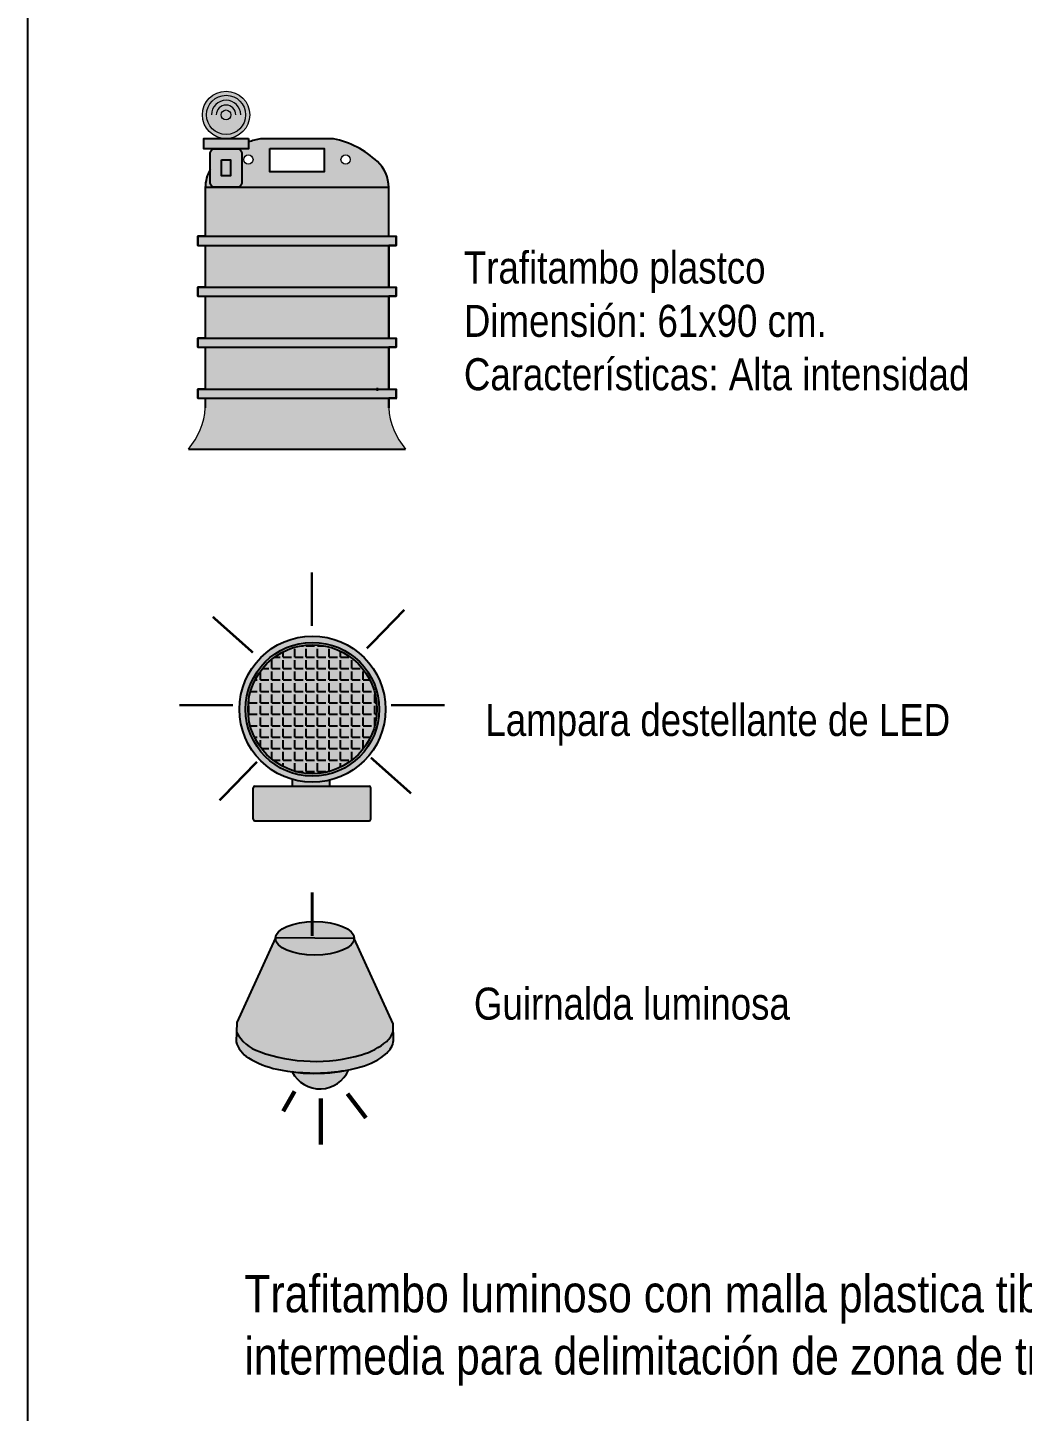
# Model space of a CAD drawing. Header units: metres. Extents: x 668617 to 675126, y 2286318 to 2293677.
# Drawn here: x 671852 to 671945.2, y 2288035.1 to 2288164.8 of the extents above; entities that cross this region are included whole.
import ezdxf

# ---------------------------------------------------------------- set-up
doc = ezdxf.new("R2010")
doc.units = ezdxf.units.M
doc.header["$MEASUREMENT"] = 0
for name, color, linetype in [('0_GUIA', 6, 'Continuous'), ('ETAPA 01', 7, 'Continuous'), ('GUIRNALDAS', 7, 'Continuous'), ('LAMAPARA LED', 7, 'Continuous'), ('TEXTO ESPEC', 7, 'Continuous'), ('TRAFITAMBO PLASTICO', 7, 'Continuous')]:
    doc.layers.add(name, color=color, linetype=linetype)
doc.layers.add('dp_Fondo del tablero', color=7, linetype='Continuous', lineweight=0, true_color=0xf05123)
doc.layers.add('dp_Pictograma y filete', color=7, linetype='Continuous', lineweight=0, true_color=0x000000)
doc.styles.add('Arial Narrow', font='ARIALN.TTF', dxfattribs={"height": 2.5})

# ---------------------------------------------------------------- blocks, each defined once
blk = doc.blocks.new('LAMLED')
at = {"layer": 'ETAPA 01', "true_color": 0xffffff}
h = blk.add_hatch(color=7, dxfattribs=at)
h.dxf.hatch_style = 1
edge = h.paths.add_edge_path()
edge.add_arc((0.004081667400896549, 0.9445468932390213), 0.6175915065933024, 0, 360)
at = {"layer": 'LAMAPARA LED', "true_color": 0xf26722}
h = blk.add_hatch(color=30, dxfattribs=at)
h.dxf.hatch_style = 1
h.paths.add_polyline_path([(-0.6135098391924059, 0.9445468932390213, 1), (0.621673173994199, 0.9445468932390213, 1)])
h.paths.add_polyline_path([(0.569414598356672, 0.9445468932390213, -1), (-0.5612512635548788, 0.9445468932390213, -1)], flags=16)
h.paths.add_polyline_path([(0.5491477159410766, 0.9445468932390213, -1), (-0.5409843811392836, 0.9445468932390213, -1)], flags=0)
at = {"layer": 'LAMAPARA LED'}
h = blk.add_hatch(color=256, dxfattribs=at)
h.dxf.hatch_style = 1
h.paths.add_polyline_path([(-0.5612512635548788, 0.9445468932390213, 1), (0.5694145983566721, 0.9445468932390213, 1)])
h.paths.add_polyline_path([(0.5491477159410766, 0.9445468932390213, 1), (-0.5409843811392836, 0.9445468932390213, 1)], flags=16)
at = {"layer": 'LAMAPARA LED', "true_color": 0xf26722}
h = blk.add_hatch(dxfattribs=at)
h.set_pattern_fill('ANGLE', color=30, scale=0.3515625000000001, angle=91.39088598597831, style=0)
h.set_pattern_definition([(359.9999999999963, (648.938103131135, -694.8854185678065), (6.251509726551419e-15, 0.09667968750000003), [0.07031250000000003, -0.02636718750000001]), (90, (648.938103131135, -694.8854185678065), (-0.09667968750000003, 6.25736441828284e-15), [0.07031250000000003, -0.02636718750000001])])
edge = h.paths.add_edge_path()
edge.add_arc((0.004081667400896549, 0.9445468932390213), 0.54506604854018, 0, 360)
at = {"layer": 'LAMAPARA LED'}
blk.add_hatch(color=40, dxfattribs=at).paths.add_polyline_path([(-0.4822090236702934, 0.2941040368750691, 0.4142135623734519), (-0.4962715236470103, 0.2800415372475982), (-0.4962715236470103, 0.01406250009313226, 0.4142135623727456), (-0.4822090236702934, 0), (0.4822090236702934, 0, 0.4142135623709386), (0.4962715236470103, 0.01406250009313226), (0.4962715236470103, 0.2800415372475982, 0.4142135623717724), (0.4822090236702934, 0.2941040368750691)])
h = blk.add_hatch(color=256, dxfattribs=at)
h.dxf.hatch_style = 1
h.paths.add_polyline_path([(0.1520225529093295, 0.2941040368750691), (0.1520225529093295, 0.3449363834224641, -0.1308119691719491), (-0.1656412885058671, 0.3507343074306846), (-0.1656412885058671, 0.2941040368750691)])
for p, q in [((-0.4962715236470103, 0.01406250009313226), (-0.4962715236470103, 0.2800415372475982)), ((-0.4822090236702934, 0.2941040368750691), (0.4822090236702934, 0.2941040368750691)), ((-0.1656412885058671, 0.2941040368750691), (-0.1656412885058671, 0.3507343074306846)), ((0.1520225529093295, 0.2941040368750691), (0.1520225529093295, 0.3449363834224641)), ((0.4962715236470103, 0.01406250009313226), (0.4962715236470103, 0.2800415372475982)), ((-0.4822090236702934, 0), (0.4822090236702934, 0))]:
    blk.add_line(p, q, dxfattribs=at)
at = {"layer": 'LAMAPARA LED', "color": 30, "true_color": 0xf8991e, "const_width": 0.02}
for points in [[(-0.0004946677945554256, 1.647255796939135), (-0.0004946677945554256, 2.101484570652246)], [(0.4646459183422849, 1.458785519003868), (0.7808325900696218, 1.784898638725281)], [(-0.838679950335063, 1.725582432001829), (-0.4994840344879776, 1.42347333021462)], [(-1.122937052627094, 0.9790421854704618), (-0.6687082792632282, 0.9790421854704618)], [(0.6677189436741173, 0.9790421854704618), (1.121947717154399, 0.9790421854704618)], [(-0.7818219256587327, 0.1731857322156429), (-0.4656352539313957, 0.4992988524027169)], [(0.4984946988988668, 0.534611040726304), (0.8376906148623675, 0.2325019389390945)]]:
    blk.add_lwpolyline(points, dxfattribs=at)
at = {"layer": 'LAMAPARA LED'}
for radius in [0.6175915065933024, 0.5653329309557754, 0.54506604854018]:
    blk.add_circle((0.004081667400896549, 0.9445468932390213), radius, dxfattribs=at)
for centre, start, end in [((-0.4822090236702934, 0.2800415372475982), 90, 180), ((0.4822090236702934, 0.2800415372475982), 0, 90), ((-0.4822090236702934, 0.01406250009313226), 180, 270), ((0.4822090236702934, 0.01406250009313226), 270, 0)]:
    blk.add_arc(centre, 0.0140625, start, end, dxfattribs=at)
blk = doc.blocks.new('GUIRNALDA')
h = blk.add_hatch(color=40)
h.dxf.hatch_style = 1
edge = h.paths.add_edge_path()
edge.add_arc((0.3634021644707601, -7.75252397305485), 1.457675340460842, 207.2072860417358, 336.5860823980694)
edge.add_arc((0.1118013822276411, -0.154845517184091), 8.329925999566237, 262.79460451372796, 280.99876392607734, ccw=False)
at = {"layer": 'ETAPA 01', "true_color": 0xf26722}
h = blk.add_hatch(color=30, dxfattribs=at)
h.dxf.hatch_style = 1
edge = h.paths.add_edge_path()
edge.add_ellipse((0.1181872071465477, -2.156424159451547), major_axis=(-1.846160223323303, 2.997570503288919e-10), ratio=0.4282274694951107, start_angle=0, end_angle=360)
h = blk.add_hatch(color=30, dxfattribs=at)
h.dxf.hatch_style = 1
edge = h.paths.add_edge_path()
edge.add_line((-1.72754809842445, -2.139463165111067), (-3.53266484499909, -6.102350857841941))
edge.add_line((-3.53266484499909, -6.102350857841941), (-3.549295494798571, -6.555490772740143))
edge.add_line((-3.549295494798571, -6.555490772740143), (-3.565926144598052, -7.008630687638345))
edge.add_arc((-2.344160037526332, -6.658231308833577), 1.271020119847028, 196.0027552903852, 239.4367122786475)
edge.add_arc((-0.7878233725502288, -4.202754997168672), 4.177736269186621, 238.181358810346, 258.0792782235966)
edge.add_arc((0.1041974546349617, -0.4778612798668469), 8.00722165666076, 257.3395423106127, 285.7828798671488)
edge.add_arc((1.461641572328687, -5.17964526920314), 3.113603963337205, 285.2783613820527, 310.6066574916327)
edge.add_arc((2.677957503929253, -6.683242956936157), 1.181715312896798, 313.2846710611624, 329.8614077410834)
edge.add_arc((3.028713037190722, -6.887416118893083), 0.7758633665496505, 329.8953532479701, 356.2191048620647)
edge.add_line((3.80288774594711, -6.938577470279848), (3.785866792313755, -6.156292050878676))
edge.add_line((3.785866792313755, -6.156292050878676), (1.964343100553378, -2.158136497984799))
edge.add_line((1.964343100553378, -2.158136497984799), (-1.72754809842445, -2.139463165111067))
at = {"const_width": 0.15}
blk.add_lwpolyline([(0, -2.054308451048257), (0, 0)], dxfattribs=at)
blk.add_lwpolyline([(-3.549295494798571, -6.555490772740143, 0.1938336161438821), (-2.476583125327616, -7.463550912583793, 0.1588353272635478), (2.313034843470631, -7.610130203629271, 0.1088580684196379), (3.489847594203764, -6.983155201978418, 0.1457137110880619), (3.793165139052017, -6.49172508886747)], format="xyb")
blk.add_lwpolyline([(-0.9329934094298845, -8.418989211577049, 0.6332662235525209), (1.701049788947959, -8.331761602114064, 0.6332662235525209), (1.701049788947959, -8.331761602114064, -0.07959810105463393)], format="xyb", close=True)
at = {"color": 40, "const_width": 0.2}
for points in [[(-0.8253552700735654, -9.324413659439095), (-1.360492084298542, -10.26048192017979)], [(0.4009998926845029, -9.658723760080058), (0.4009998926845029, -11.82059565299096)], [(1.649652459209442, -9.435850377197745), (2.519249745817525, -10.57250465621503)]]:
    blk.add_lwpolyline(points, dxfattribs=at)
at = {"layer": 'GUIRNALDAS', "color": 7}
blk.add_lwpolyline([(-1.72754809842445, -2.139463165111067), (-3.53266484499909, -6.102350857841941), (-3.549295494798571, -6.555490772740143), (-3.565926144598052, -7.008630687638345, 0.1918183860333733), (-2.990460792267053, -7.752666085089123, 0.08703986110885219), (-1.650768482444346, -8.290395645780922, 0.1247486183507731), (2.282103465230402, -8.183205144218999, 0.1109676833050939), (3.48816943424948, -7.543479964220515, 0.07245605587135592), (3.699920771966029, -7.276574364766864, 0.1153668103544159), (3.80288774594711, -6.938577470279848), (3.785866792313755, -6.156292050878676), (1.964343100553378, -2.158136497984799), (-1.72754809842445, -2.139463165111067)], format="xyb", dxfattribs=at)
blk.add_ellipse((0.1181872071465477, -2.156424159451547), major_axis=(-1.846160223323303, 2.997570503288919e-10), ratio=0.4282274694951107, dxfattribs=at)
blk = doc.blocks.new('tambo_SCT')
at = {"layer": 'dp_Fondo del tablero', "true_color": 0xf08e0f}
h = blk.add_hatch(color=30, dxfattribs=at)
edge = h.paths.add_edge_path()
edge.add_arc((7.059879964728172, 62.64687618473022), 4.439347624342383, 0, 360)
at = {"layer": 'dp_Fondo del tablero', "true_color": 0xffca00}
h = blk.add_hatch(color=40, dxfattribs=at)
h.paths.add_polyline_path([(11.24570519036104, 58.2075285603886), (11.24570519036104, 56.29935091905006), (7.059879964728172, 56.29935091905006), (2.874054739096174, 56.29935091905006), (2.874054739096174, 58.2075285603886), (7.059879964728172, 58.2075285603886)])
edge = h.paths.add_edge_path()
edge.add_line((4.924976520089114, 56.29935091905006), (9.194783409368103, 56.29935091905006))
edge.add_arc((9.194783409368537, 55.4675696733968), 0.8317812456532536, 2.9899638320785016e-11, 90.00000000002979, ccw=False)
edge.add_line((10.02656465502179, 55.46756967339724), (10.02656465502179, 49.9283482755645))
edge.add_arc((9.194783409366789, 49.92834827556319), 0.8317812456550016, -89.99999999990939, 9.060840966412798e-11, ccw=False)
edge.add_line((9.194783409368103, 49.09656702990819), (4.924976520089114, 49.09656702990819))
edge.add_arc((4.924976520090425, 49.9283482755632), 0.8317812456550087, 179.99999999991, 269.99999999990973, ccw=False)
edge.add_line((4.09319527443542, 49.9283482755645), (4.09319527443542, 55.46756967339724))
edge.add_arc((4.924976520088677, 55.4675696733968), 0.8317812456532572, 89.99999999996987, 179.9999999999697, ccw=False)
h.paths.add_polyline_path([(6.200377935167054, 54.19216825832147), (7.919381994290159, 54.19216825832147), (7.919381994290159, 51.20374969064025), (6.200377935167054, 51.20374969064025)], flags=16)
at = {"layer": 'dp_Fondo del tablero'}
h = blk.add_hatch(color=256, dxfattribs=at)
h.paths.add_polyline_path([(37.53902864353761, 49.04251979873106, 0.2081449179520616), (35.41955192248149, 53.91328935953229, 0.1363503120837219), (27.20129243764153, 58.18040249638258), (13.51135241759781, 58.18040249638258, 0.03407984960302732), (11.24570519036104, 57.53867742633329), (11.24570519036104, 56.29935091905003), (9.194783409368537, 56.29935091905003, -0.414213562373095), (10.02656465502179, 55.46756967339678), (10.02656465502179, 49.92834827556317, -0.4142135623730951), (9.194783409366792, 49.09656702990816)])
h.paths.add_polyline_path([(28.60121174090982, 54.2667326013796, -1), (30.34660027302739, 54.2667326013796, -1)], flags=16)
h.paths.add_polyline_path([(25.45568483815907, 51.98894384034443), (15.2569600170794, 51.98894384034443), (15.2569600170794, 56.35326534672814), (25.45568483815907, 56.35326534672814)], flags=16)
h.paths.add_polyline_path([(10.36604458221064, 54.2667326013796, -1), (12.11143311432821, 54.2667326013796, -1)], flags=16)
h = blk.add_hatch(color=256, dxfattribs=at)
h.paths.add_polyline_path([(4.924976520089114, 49.09656702990816, -0.4142135623730951), (4.093195274434983, 49.92834827556447), (4.093195274434983, 52.4184231608198, 0.1337606470614191), (3.17361621169999, 49.04251979873106)])
h.paths.add_polyline_path([(6.200377935166618, 51.20374969064024), (7.919381994289726, 51.20374969064024), (7.919381994289726, 54.19216825832146), (6.200377935166618, 54.19216825832146)])
h = blk.add_hatch(color=256, dxfattribs=at)
h.paths.add_polyline_path([(37.53902864353761, 39.89060925681785), (37.53902864353891, 49.04251979873109), (3.173616211700864, 49.04251979873109), (3.17361621170086, 39.89060925681785)])
h.paths.add_polyline_path([(38.95668364038487, 38.19421146390843), (38.95668364038356, 39.89060925681785), (1.755961214854473, 39.89060925681785), (1.755961214854469, 38.19421146390843)])
h.paths.add_polyline_path([(1.755961214854469, 30.34205639084161), (1.755961214854469, 28.64565859793045), (38.95668364038269, 28.64565859793045), (38.95668364038356, 30.34205639084161)])
h.paths.add_polyline_path([(37.53902864353761, 20.79350352486362), (37.53902864353761, 28.64565859793045), (3.173616211700864, 28.64565859793045), (3.173616211700864, 20.79350352486362)])
h.paths.add_polyline_path([(38.95668364038356, 19.09710573195422), (38.95668364038269, 20.79350352486362), (1.755961214854469, 20.79350352486362), (1.755961214854469, 19.09710573195422)])
h.paths.add_polyline_path([(1.755961214854469, 11.24495065889089), (1.755961214854473, 9.548552865976234), (38.9566836403834, 9.54855286597624), (38.95668364038181, 11.24495065889089)])
blk.add_hatch(color=256, dxfattribs=at).paths.add_polyline_path([(3.173616211700864, 9.548552865976234), (3.173616211700864, 9.347416964836768, -0.196464605179433), (-1.048050535246148e-12, 0), (40.71264485523952, 0, -0.1651300193366064), (37.53902864353761, 7.765062536054772), (37.53902864353761, 9.548552865976234)])
at = {"layer": 'dp_Pictograma y filete', "true_color": 0xffffff}
h = blk.add_hatch(color=7, dxfattribs=at)
h.paths.add_polyline_path([(3.173616211700864, 38.19421146390843), (3.173616211700867, 30.34205639084161), (37.53902864353761, 30.34205639084161), (37.53902864353761, 38.19421146390843)])
h.paths.add_polyline_path([(3.173616211700864, 19.09710573195422), (3.173616211700867, 11.24495065889089), (37.53902864353761, 11.24495065889088), (37.53902864353761, 19.09710573195422)])
at = {"layer": 'dp_Pictograma y filete', "lineweight": -3}
for p, q in [((37.53902864353761, 49.04251979873109), (3.173616211700864, 49.04251979873109)), ((3.173616211700864, 49.04251979873109), (3.173616211700864, 39.89060925681785)), ((37.53902864353761, 39.89060925681785), (37.53902864353891, 49.04251979873109)), ((1.755961214854469, 38.19421146390843), (1.755961214854469, 39.89060925681785)), ((1.755961214854469, 39.89060925681785), (38.95668364038356, 39.89060925681785)), ((38.95668364038487, 38.19421146390843), (38.95668364038356, 39.89060925681785)), ((38.95668364038444, 38.19421146390843), (38.95668364038444, 39.89060925681785)), ((1.755961214854469, 38.19421146390843), (38.95668364038356, 38.19421146390843)), ((1.755961214854469, 28.64565859793045), (1.755961214854469, 30.34205639084161)), ((1.755961214854469, 30.34205639084161), (38.95668364038356, 30.34205639084161)), ((1.755961214854469, 28.64565859793045), (38.95668364038356, 28.64565859793045)), ((38.95668364038269, 28.64565859793045), (38.95668364038356, 30.34205639084161)), ((38.95668364038444, 28.64565859793045), (38.95668364038444, 30.34205639084161)), ((1.755961214854469, 19.09710573195422), (1.755961214854469, 20.79350352486362)), ((1.755961214854469, 20.79350352486362), (38.95668364038356, 20.79350352486362)), ((38.95668364038356, 19.09710573195422), (38.95668364038269, 20.79350352486362)), ((38.95668364038444, 19.09710573195422), (38.95668364038444, 20.79350352486362)), ((1.755961214854469, 19.09710573195422), (38.95668364038356, 19.09710573195422)), ((1.755961214854469, 9.548552865976234), (1.755961214854469, 11.24495065889089)), ((1.755961214854469, 11.24495065889089), (38.95668364038356, 11.24495065889089)), ((35.41818294718017, 10.90053795348649), (35.41818294718017, 11.48525690127077)), ((38.95668364038356, 9.387553282569861), (38.95668364038181, 11.24495065889089)), ((38.95668364038444, 9.548552865976234), (38.95668364038444, 11.24495065889089)), ((1.755961214854469, 9.548552865976234), (38.95668364038356, 9.548552865976234)), ((0, 0), (40.71264485523847, 0))]:
    blk.add_line(p, q, dxfattribs=at)
for points in [[(11.24570519036104, 58.2075285603886), (11.24570519036104, 56.29935091905006), (7.059879964728172, 56.29935091905006), (2.874054739096174, 56.29935091905006), (2.874054739096174, 58.2075285603886), (7.059879964728172, 58.2075285603886)], [(15.2569600170794, 56.35326534672815), (25.45568483815907, 56.35326534672815), (25.45568483815907, 51.98894384034443), (15.2569600170794, 51.98894384034443)], [(6.200377935167054, 54.19216825832147), (7.919381994290159, 54.19216825832147), (7.919381994290159, 51.20374969064025), (6.200377935167054, 51.20374969064025)]]:
    blk.add_lwpolyline(points, close=True, dxfattribs=at)
for points in [[(37.53902864353761, 49.04251979873109, 0.2081449179518134), (35.41955192248614, 53.91328935952799, 0.1363503120838153), (27.20129243764153, 58.1804024963826), (13.51135241759781, 58.1804024963826, 0.03407984960302734), (11.24570519036104, 57.53867742633331, 0.03407984960302734)], [(4.09319527443542, 52.4184231608198, 0.1337606470614191), (3.173616211700864, 49.04251979873109)]]:
    blk.add_lwpolyline(points, format="xyb", dxfattribs=at)
blk.add_lwpolyline([(4.924976520089114, 56.29935091905006), (9.194783409368103, 56.29935091905006, -0.414213562373095), (10.02656465502179, 55.46756967339724), (10.02656465502179, 49.9283482755645, -0.414213562373095), (9.194783409368103, 49.09656702990819), (4.924976520089114, 49.09656702990819, -0.414213562373095), (4.09319527443542, 49.9283482755645), (4.09319527443542, 55.46756967339724, -0.414213562373095)], format="xyb", close=True, dxfattribs=at)
for points in [[(3.173616211700864, 39.89060925682308), (1.755961214854469, 39.89060925682308), (1.755961214854469, 38.19421146390843), (3.173616211700864, 38.19421146390843)], [(37.53902864353803, 39.89060925682308), (38.95668364038444, 39.89060925682308), (38.95668364038444, 38.19421146390843), (37.53902864353803, 38.19421146390843)], [(3.173616211700864, 38.19421146390843), (3.173616211700864, 30.34205639084161)], [(37.53902864353761, 30.34205639084161), (37.53902864353761, 38.19421146390843)], [(37.53902864353803, 38.19421146390843), (37.53902864353803, 30.34205639084161)], [(3.173616211700864, 30.3420563908451), (1.755961214854469, 30.3420563908451), (1.755961214854469, 28.64565859793045), (3.173616211700864, 28.64565859793045)], [(3.173616211700864, 28.64565859793045), (3.173616211700864, 20.79350352486362)], [(37.53902864353803, 30.3420563908451), (38.95668364038444, 30.3420563908451), (38.95668364038444, 28.64565859793045), (37.53902864353803, 28.64565859793045)], [(37.53902864353761, 20.79350352486362), (37.53902864353761, 28.64565859793045)], [(37.53902864353803, 28.64565859793045), (37.53902864353803, 20.79350352486362)], [(3.173616211700864, 20.79350352486887), (1.755961214854469, 20.79350352486887), (1.755961214854469, 19.09710573195422), (3.173616211700864, 19.09710573195422)], [(37.53902864353803, 20.79350352486887), (38.95668364038444, 20.79350352486887), (38.95668364038444, 19.09710573195422), (37.53902864353803, 19.09710573195422)], [(3.173616211700864, 19.09710573195422), (3.173616211700864, 11.24495065889089)], [(37.53902864353761, 11.24495065889089), (37.53902864353761, 19.09710573195422)], [(37.53902864353803, 19.09710573195422), (37.53902864353803, 11.24495065889089)], [(3.173616211700864, 11.24495065889089), (1.755961214854469, 11.24495065889089), (1.755961214854469, 9.548552865976234), (3.173616211700864, 9.548552865976234)], [(37.53902864353803, 11.24495065889089), (38.95668364038444, 11.24495065889089), (38.95668364038444, 9.548552865976234), (37.53902864353803, 9.548552865976234)], [(3.173616211700864, 9.548552865976234), (3.173616211700864, 7.765062536053591)], [(37.53902864353761, 7.765062536053591), (37.53902864353761, 9.548552865976234)], [(37.53902864353803, 9.548552865976234), (37.53902864353803, 7.765062536053591)]]:
    blk.add_lwpolyline(points, dxfattribs=at)
at = {"layer": 'dp_Pictograma y filete'}
for centre, radius in [((7.059879964728172, 62.64687618473022), 4.439347624342383), ((7.059879964728172, 62.64687618473022), 3.669271538501468), ((7.059879964728172, 62.64687618473022), 0.9173178846253669), ((11.23873884826942, 54.26673260137963), 0.8726942660587863), ((29.47390600696861, 54.26673260137963), 0.8726942660587863)]:
    blk.add_circle(centre, radius, dxfattribs=at)
for centre, radius, start, end in [((7.059879964728172, 62.64687618473022), 2.7519536538761, 0, 180), ((7.059879964728172, 62.64687618473022), 1.834635769250734, 0, 180), ((-9.848613262194704, 8.556239750445819), 13.04624167549283, 319.0166690625224, 356.5232173236469), ((50.56125811743317, 8.556239750445819), 13.04624167549283, 183.476782676353, 220.9833309374776)]:
    blk.add_arc(centre, radius, start, end, dxfattribs=at)

msp = doc.modelspace()

# ---------------------------------------------------------------- linework, layer by layer
at = {"layer": '0_GUIA', "color": 6}
msp.add_lwpolyline([(671852.0276073627, 2288344.766172327), (672330.2031563969, 2288344.766172327), (672330.2031563969, 2287864.372639236), (671852.0276073627, 2287864.372639236)], close=True, dxfattribs=at)

# ---------------------------------------------------------------- block references
at = {"xscale": 2, "yscale": 2, "zscale": 2}
msp.add_blockref('GUIRNALDA', (671878.6933801562, 2288083.737977439), dxfattribs=at)
at = {"layer": 'LAMAPARA LED', "linetype": 'Continuous', "xscale": 11.08255152963102, "yscale": 11.08255152963102, "zscale": 11.08255152963102}
msp.add_blockref('LAMLED', (671878.6703647563, 2288090.428335667), dxfattribs=at)
at = {"layer": 'TRAFITAMBO PLASTICO', "xscale": 0.5, "yscale": 0.5, "zscale": 0.5}
msp.add_blockref('tambo_SCT', (671867.0882987657, 2288125.271209614), dxfattribs=at)

# ---------------------------------------------------------------- texts
at = {"layer": 'TEXTO ESPEC', "ltscale": 0.1, "attachment_point": 1, "style": 'Arial Narrow'}
for s, insert, char_height, width in [('Trafitambo plastco\\PDimensión: 61x90 cm.\\PCaracterísticas: Alta intensidad', (671892.9054122857, 2288143.791819346), 3, 50.23548474964018), ('Lampara destellante de LED', (671894.9212624731, 2288101.389189217), 3, 45.13360072833284), ('Guirnalda luminosa', (671893.8441592974, 2288074.804491386), 3, 45.13360072833284), ('Trafitambo luminoso con malla plastica tiburon intermedia para delimitación de zona de trabajo', (671872.3303514861, 2288047.877284469), 3.5, 101.6118034638724)]:
    msp.add_mtext(s, dxfattribs=dict(at, insert=insert, char_height=char_height, width=width))

doc.saveas('drawing.dxf')
